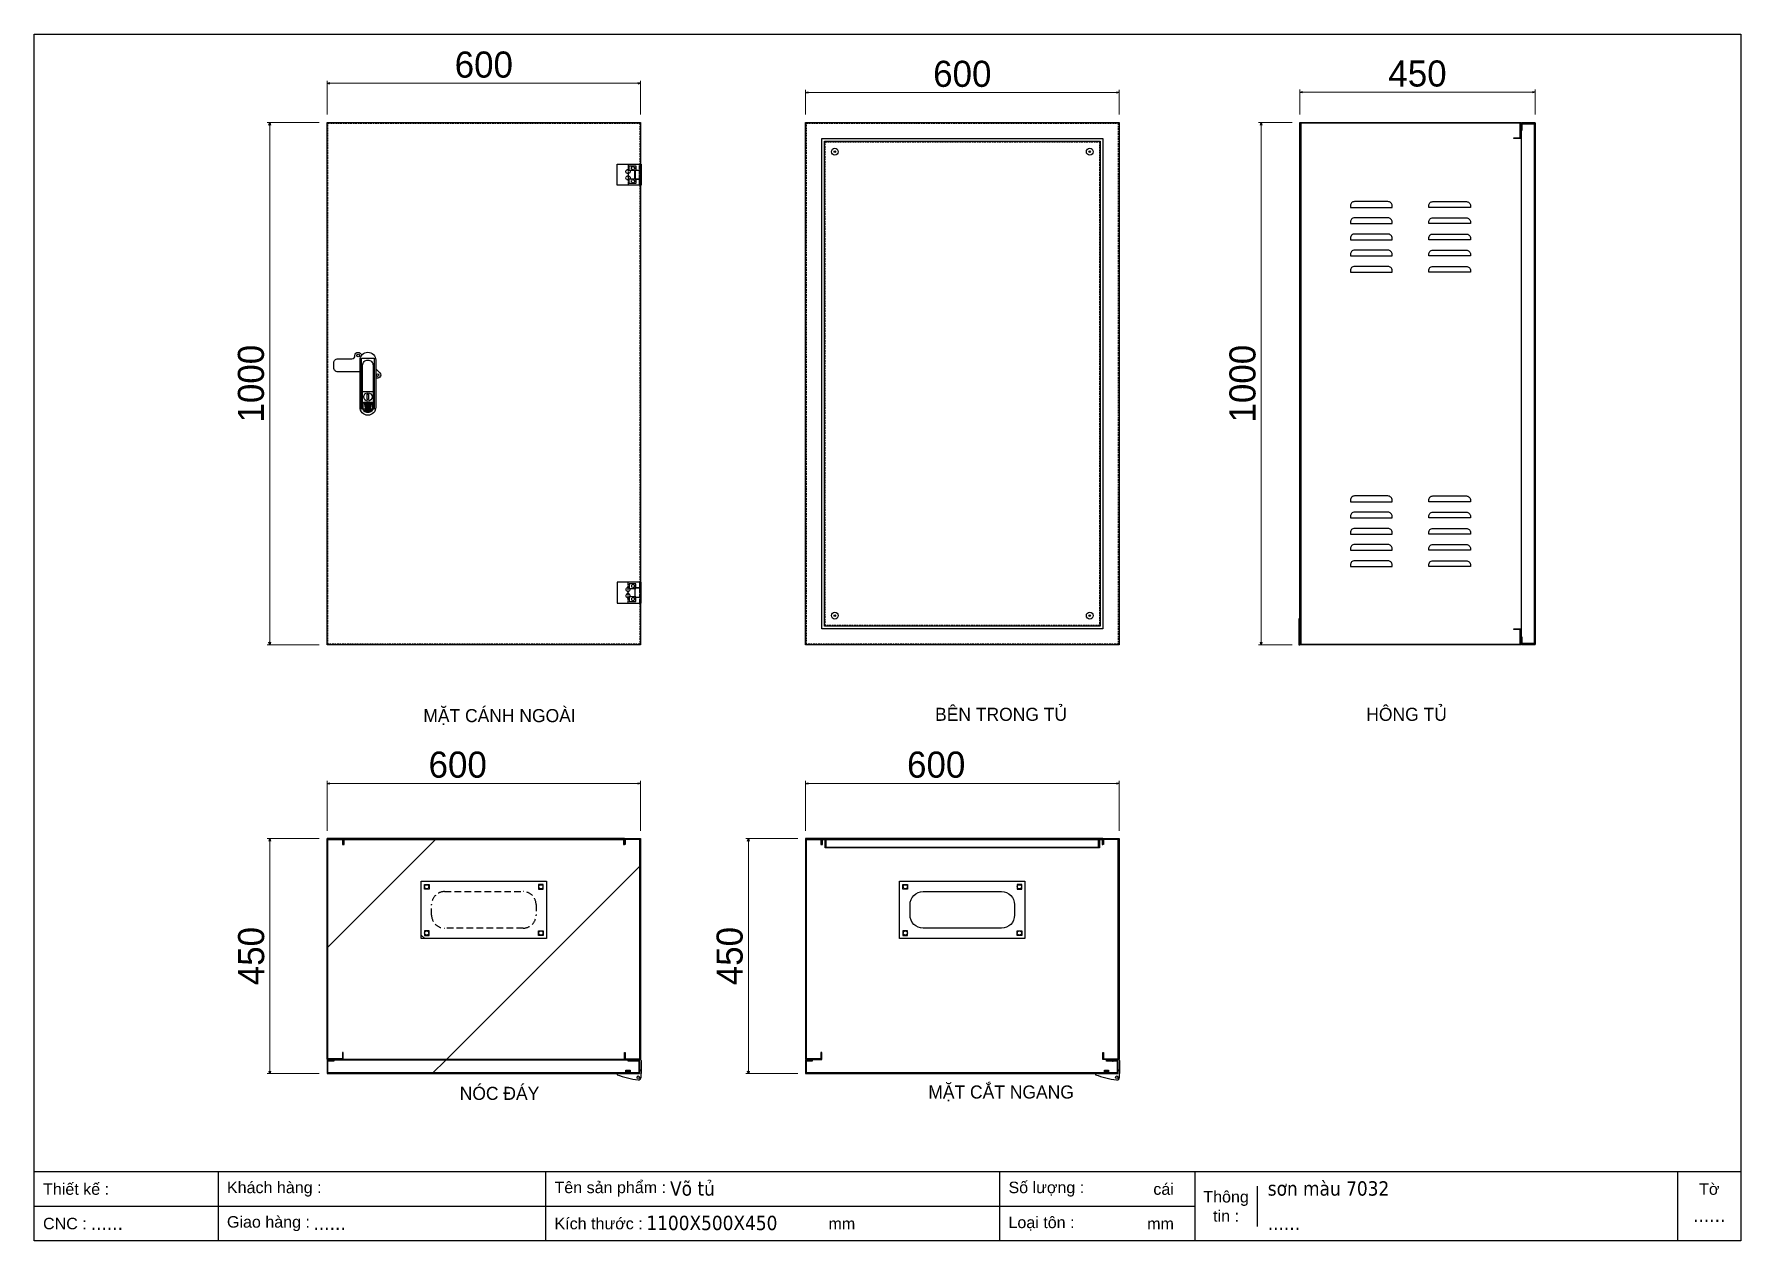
# Model space of a CAD drawing. Header units: millimetres. Extents: x 0 to 3267, y 0 to 2310.
import ezdxf
from ezdxf.enums import TextEntityAlignment as Align

# ---------------------------------------------------------------- set-up
doc = ezdxf.new("R2010")
doc.units = ezdxf.units.MM
doc.linetypes.add('HIDDEN2', pattern=[4.7625, 3.175, -1.5875])
doc.linetypes.add('HIDDENX2', pattern=[19.05, 12.7, -6.35])
doc.styles.add('Arial', font='arial.ttf')
doc.styles.add('Tahoma (Input Text)', font='tahoma.ttf')
doc.dimstyles.new('CNC', dxfattribs={"dimtxt": 50, "dimasz": 5, "dimexe": 5, "dimexo": 15, "dimgap": 10, "dimtad": 1, "dimdec": 0, "dimtxsty": 'Standard', "dimblk": 'OPEN30', "dimcen": 10, "dimclrd": 5, "dimclre": 5, "dimclrt": 3, "dimazin": 3, "dimtfac": 1, "dimtdec": 0, "dimtmove": 0, "dimatfit": 3, "dimldrblk": 'ARCHTICK', "dimlwd": 9, "dimlwe": 9})

# ---------------------------------------------------------------- blocks, each defined once
blk = doc.blocks.new('*D1')
at = {"color": 5, "lineweight": 9, "ltscale": 3, "transparency": 16777216}
for p, q in [((545.8, 2140.9), (445.9, 2140.9)), ((450.9, 2135.9), (450.9, 1145.9)), ((545.8, 1140.9), (445.9, 1140.9))]:
    blk.add_line(p, q, dxfattribs=at)
at = {"color": 0, "linetype": 'ByBlock', "lineweight": -2}
for p, q in [((449.5, 2135.9), (450.9, 2140.9)), ((450.9, 2140.9), (452.2, 2135.9)), ((450.9, 2140.9), (450.9, 2135.9)), ((450.9, 1140.9), (449.5, 1145.9)), ((452.2, 1145.9), (450.9, 1140.9)), ((450.9, 1140.9), (450.9, 1145.9))]:
    blk.add_line(p, q, dxfattribs=at)
at = {"layer": 'Defpoints', "color": 0, "ltscale": 3, "transparency": 16777216}
for p in [(560.8, 2140.9), (450.9, 1140.9), (560.8, 1140.9)]:
    blk.add_point(p, dxfattribs=at)
at = {"color": 3, "ltscale": 3, "transparency": 16777216, "insert": (415.3, 1640.9), "char_height": 50, "attachment_point": 5, "rotation": 90}
blk.add_mtext('1000', dxfattribs=at)
blk = doc.blocks.new('_ArchTick')
at = {"color": 0, "const_width": 0.15}
blk.add_lwpolyline([(-0.5, -0.5), (0.5, 0.5)], dxfattribs=at)
blk = doc.blocks.new('_Open30')
at = {"color": 0, "linetype": 'ByBlock', "lineweight": -2}
for p, q in [((-1, 0.27), (0, 0)), ((0, 0), (-1, -0.27)), ((0, 0), (-1, 0))]:
    blk.add_line(p, q, dxfattribs=at)
blk = doc.blocks.new('AB301-2-1')
at = {"linetype": 'Continuous'}
h = blk.add_hatch(dxfattribs=at)
h.set_pattern_fill('ACAD_ISO09W100', color=1, scale=0.2)
h.set_pattern_definition([(0, (-368.0181, 398.3814), (0, 1), [4.8, -0.6, 1.2, -0.6, 1.2, -0.6])])
h.paths.add_polyline_path([(-4.1, -88.5, 0.118404), (0, -89.5, 0.118404), (4.1, -88.5), (7, -72), (-7, -72)])
at = {"color": 1, "linetype": 'Continuous'}
for p, q in [((-10, -50.5), (10, -50.5)), ((-7, -72), (7, -72)), ((-7, -72), (-4.1, -88.5)), ((7, -72), (4.1, -88.5))]:
    blk.add_line(p, q, dxfattribs=at)
for points in [[(-15, -12.5), (-57.5, -12.5, -0.414214), (-65, -5), (-65, 5, -0.414214), (-57.5, 12.5), (-30.7, 12.5, 0.414214), (-24.7, 18.5), (-24.7, 18.7)], [(-24.7, 18.7, -0.198912), (-23, 23), (-23, 23, -0.414214), (-14.5, 23), (-11.3, 19.8)], [(15, -6.5), (23, -14.5, -0.414214), (23, -23), (23, -23, -0.381561), (15, -23.4, -0.381561)]]:
    blk.add_lwpolyline(points, format="xyb", dxfattribs=at)
for points in [[(0, 25), (0, 25, -0.414214), (15, 10), (15, -80.5, -0.414214), (0, -95.5), (0, -95.5, -0.414214), (-15, -80.5), (-15, 10, -0.414214)], [(0, 10, -0.414214), (10, 0), (10, -80.5, -0.414214), (0, -90.5, -0.414214), (-10, -80.5), (-10, 0, -0.414214)], [(9, -72.5), (9, -80.5, -0.414214), (0, -89.5, -0.414214), (-9, -80.5), (-9, -72.5, -0.414214), (-7, -70.5), (7, -70.5, -0.414214)]]:
    blk.add_lwpolyline(points, format="xyb", close=True, dxfattribs=at)
at = {"color": 2, "linetype": 'Continuous'}
blk.add_lwpolyline([(-12, 13.3), (12, 13.3), (12, -83.7), (-12, -83.7)], close=True, dxfattribs=at)
at = {"color": 1, "linetype": 'Continuous'}
blk.add_lwpolyline([(-1, -55.5), (1, -55.5), (1, -65.5), (-1, -65.5)], close=True, dxfattribs=at)
for centre, radius in [((-18.7, 18.7), 2.5), ((18.7, -18.7), 2.5), ((0, -60.5), 8)]:
    blk.add_circle(centre, radius, dxfattribs=at)
blk = doc.blocks.new('HL044-1.3-B')
h = blk.add_hatch()
h.set_pattern_fill('ANSI31', color=1, scale=0.3, style=0)
h.set_pattern_definition([(45, (-80982.31925, -42991.2648), (-0.673519209, 0.673519209), [])])
h.paths.add_polyline_path([(-15.5, 27), (-15.5, 24), (-9.5, 24), (-9.5, 27)])
at = {"color": 1}
for p, q in [((0, 0), (-43, 0)), ((-43, 0), (-43, -2)), ((-25, 6.5), (-25, 0)), ((-25, 6.5), (-19, 5.9)), ((-25, 5.5), (-19, 4.9)), ((-25, 4.5), (-19, 3.9)), ((-25, 3.5), (-19, 2.9)), ((-25, 2.5), (-19, 1.9)), ((-25, 1.5), (-19, 0.9)), ((-25, 0.5), (-19.7, 0)), ((-22, 24), (-22, 27)), ((-22, 27), (1, 27)), ((-1, 24), (-22, 24)), ((-19, 6.5), (-19, 0)), ((-15.5, 24), (-15.5, 27)), ((-9.5, 24), (-9.5, 27)), ((0, 23), (0, 0)), ((0, 7.5), (3, 7.5)), ((0, 6), (3, 6)), ((3, 25), (3, 0)), ((3, -6.5), (3, 0))]:
    blk.add_line(p, q, dxfattribs=at)
blk.add_lwpolyline([(-26, 6.5), (-18, 6.5), (-18, 0), (-26, 0)], close=True, dxfattribs=at)
blk.add_circle((-2.3, -7), 2.55, dxfattribs=at)
for centre, radius, start, end in [((-1, 23), 1, 0, 90), ((1, 25), 2, 0, 90), ((15.4, 147.7), 160.7, 248.6705, 263.5901), ((-2.5, -6.5), 5.5, 270, 0)]:
    blk.add_arc(centre, radius, start, end, dxfattribs=at)
blk = doc.blocks.new('*D2')
at = {"color": 5, "lineweight": 9, "ltscale": 3, "transparency": 16777216}
for p, q in [((545.8, 770.1), (446.2, 770.1)), ((451.2, 765.1), (451.2, 325.1)), ((545.8, 320.1), (446.2, 320.1))]:
    blk.add_line(p, q, dxfattribs=at)
at = {"color": 0, "linetype": 'ByBlock', "lineweight": -2}
for p, q in [((449.8, 765.1), (451.2, 770.1)), ((451.2, 770.1), (452.5, 765.1)), ((451.2, 770.1), (451.2, 765.1)), ((451.2, 320.1), (449.8, 325.1)), ((452.5, 325.1), (451.2, 320.1)), ((451.2, 320.1), (451.2, 325.1))]:
    blk.add_line(p, q, dxfattribs=at)
at = {"layer": 'Defpoints', "color": 0, "ltscale": 3, "transparency": 16777216}
for p in [(560.8, 770.1), (451.2, 320.1), (560.8, 320.1)]:
    blk.add_point(p, dxfattribs=at)
at = {"color": 3, "ltscale": 3, "transparency": 16777216, "insert": (415.7, 545.1), "char_height": 50, "attachment_point": 5, "rotation": 90}
blk.add_mtext('450', dxfattribs=at)
blk = doc.blocks.new('*D3')
at = {"color": 5, "lineweight": 9, "ltscale": 3, "transparency": 16777216}
for p, q in [((560.8, 785.1), (560.8, 880.8)), ((565.8, 875.8), (1155.8, 875.8)), ((1160.8, 785.1), (1160.8, 880.8))]:
    blk.add_line(p, q, dxfattribs=at)
at = {"color": 0, "linetype": 'ByBlock', "lineweight": -2}
for p, q in [((560.8, 875.8), (565.8, 877.1)), ((565.8, 874.4), (560.8, 875.8)), ((560.8, 875.8), (565.8, 875.8)), ((1155.8, 877.1), (1160.8, 875.8)), ((1160.8, 875.8), (1155.8, 874.4)), ((1160.8, 875.8), (1155.8, 875.8))]:
    blk.add_line(p, q, dxfattribs=at)
at = {"layer": 'Defpoints', "color": 0, "ltscale": 3, "transparency": 16777216}
for p in [(1160.8, 875.8), (560.8, 770.1), (1160.8, 770.1)]:
    blk.add_point(p, dxfattribs=at)
at = {"color": 3, "ltscale": 3, "transparency": 16777216, "insert": (810.8, 911.3), "char_height": 50, "attachment_point": 5}
blk.add_mtext('600', dxfattribs=at)
blk = doc.blocks.new('HL044-1.3-C')
at = {"color": 1, "linetype": 'HIDDEN2', "ltscale": 0.5}
for p, q in [((-25, 40), (-25, 0)), ((-3, 0), (-3, 40))]:
    blk.add_line(p, q, dxfattribs=at)
at = {"color": 1}
for p, q in [((-12, 29), (0, 29)), ((-12, 11), (-12, 29)), ((0, 11), (-12, 11)), ((-11, 28.5), (0, 28.5)), ((-11, 28.5), (-11, 11.5)), ((0, 11.5), (-11, 11.5))]:
    blk.add_line(p, q, dxfattribs=at)
blk.add_lwpolyline([(-46, 40), (0, 40), (0, 0), (-46, 0)], close=True, dxfattribs=at)
at = {"color": 1, "linetype": 'HIDDEN2', "ltscale": 0.5}
for centre, radius in [((-15.5, 32.5), 3), ((-25, 26), 4), ((-25, 14), 4), ((-15.5, 7.5), 3)]:
    blk.add_circle(centre, radius, dxfattribs=at)
blk = doc.blocks.new('*D4')
at = {"color": 5, "lineweight": 9, "ltscale": 3, "transparency": 16777216}
for p, q in [((2423, 2155.9), (2423, 2203.8)), ((2428, 2198.8), (2868, 2198.8)), ((2873, 2155.9), (2873, 2203.8))]:
    blk.add_line(p, q, dxfattribs=at)
at = {"color": 0, "linetype": 'ByBlock', "lineweight": -2}
for p, q in [((2423, 2198.8), (2428, 2200.1)), ((2428, 2197.5), (2423, 2198.8)), ((2423, 2198.8), (2428, 2198.8)), ((2868, 2200.1), (2873, 2198.8)), ((2873, 2198.8), (2868, 2197.5)), ((2873, 2198.8), (2868, 2198.8))]:
    blk.add_line(p, q, dxfattribs=at)
at = {"layer": 'Defpoints', "color": 0, "ltscale": 3, "transparency": 16777216}
for p in [(2873, 2198.8), (2423, 2140.9), (2873, 2140.9)]:
    blk.add_point(p, dxfattribs=at)
at = {"color": 3, "ltscale": 3, "transparency": 16777216, "insert": (2648, 2234.3), "char_height": 50, "attachment_point": 5}
blk.add_mtext('450', dxfattribs=at)
blk = doc.blocks.new('*D5')
at = {"color": 5, "lineweight": 9, "ltscale": 3, "transparency": 16777216}
for p, q in [((2408, 2140.9), (2343.8, 2140.9)), ((2348.8, 2135.9), (2348.8, 1145.9)), ((2408, 1140.9), (2343.8, 1140.9))]:
    blk.add_line(p, q, dxfattribs=at)
at = {"color": 0, "linetype": 'ByBlock', "lineweight": -2}
for p, q in [((2347.5, 2135.9), (2348.8, 2140.9)), ((2348.8, 2140.9), (2350.2, 2135.9)), ((2348.8, 2140.9), (2348.8, 2135.9)), ((2348.8, 1140.9), (2347.5, 1145.9)), ((2350.2, 1145.9), (2348.8, 1140.9)), ((2348.8, 1140.9), (2348.8, 1145.9))]:
    blk.add_line(p, q, dxfattribs=at)
at = {"layer": 'Defpoints', "color": 0, "ltscale": 3, "transparency": 16777216}
for p in [(2423, 2140.9), (2348.8, 1140.9), (2423, 1140.9)]:
    blk.add_point(p, dxfattribs=at)
at = {"color": 3, "ltscale": 3, "transparency": 16777216, "insert": (2313.3, 1640.9), "char_height": 50, "attachment_point": 5, "rotation": 90}
blk.add_mtext('1000', dxfattribs=at)
blk = doc.blocks.new('*D6')
at = {"color": 5, "lineweight": 9, "ltscale": 3, "transparency": 16777216}
for p, q in [((560.8, 2155.9), (560.8, 2220.9)), ((565.8, 2215.9), (1155.8, 2215.9)), ((1160.8, 2155.9), (1160.8, 2220.9))]:
    blk.add_line(p, q, dxfattribs=at)
at = {"color": 0, "linetype": 'ByBlock', "lineweight": -2}
for p, q in [((560.8, 2215.9), (565.8, 2217.2)), ((565.8, 2214.5), (560.8, 2215.9)), ((560.8, 2215.9), (565.8, 2215.9)), ((1155.8, 2217.2), (1160.8, 2215.9)), ((1160.8, 2215.9), (1155.8, 2214.5)), ((1160.8, 2215.9), (1155.8, 2215.9))]:
    blk.add_line(p, q, dxfattribs=at)
at = {"layer": 'Defpoints', "color": 0, "ltscale": 3, "transparency": 16777216}
for p in [(1160.8, 2215.9), (560.8, 2140.9), (1160.8, 2140.9)]:
    blk.add_point(p, dxfattribs=at)
at = {"color": 3, "ltscale": 3, "transparency": 16777216, "insert": (860.8, 2251.4), "char_height": 50, "attachment_point": 5}
blk.add_mtext('600', dxfattribs=at)
blk = doc.blocks.new('*D7')
at = {"color": 5, "lineweight": 9, "ltscale": 3, "transparency": 16777216}
for p, q in [((1476.7, 2155.9), (1476.7, 2203.2)), ((1481.7, 2198.2), (2071.7, 2198.2)), ((2076.7, 2155.9), (2076.7, 2203.2))]:
    blk.add_line(p, q, dxfattribs=at)
at = {"color": 0, "linetype": 'ByBlock', "lineweight": -2}
for p, q in [((1476.7, 2198.2), (1481.7, 2199.5)), ((1481.7, 2196.8), (1476.7, 2198.2)), ((1476.7, 2198.2), (1481.7, 2198.2)), ((2071.7, 2199.5), (2076.7, 2198.2)), ((2076.7, 2198.2), (2071.7, 2196.8)), ((2076.7, 2198.2), (2071.7, 2198.2))]:
    blk.add_line(p, q, dxfattribs=at)
at = {"layer": 'Defpoints', "color": 0, "ltscale": 3, "transparency": 16777216}
for p in [(2076.7, 2198.2), (1476.7, 2140.9), (2076.7, 2140.9)]:
    blk.add_point(p, dxfattribs=at)
at = {"color": 3, "ltscale": 3, "transparency": 16777216, "insert": (1776.7, 2233.7), "char_height": 50, "attachment_point": 5}
blk.add_mtext('600', dxfattribs=at)
blk = doc.blocks.new('*D8')
at = {"color": 5, "lineweight": 9, "ltscale": 3, "transparency": 16777216}
for p, q in [((1461.7, 770.1), (1362.2, 770.1)), ((1367.2, 765.1), (1367.2, 325.1)), ((1461.7, 320.1), (1362.2, 320.1))]:
    blk.add_line(p, q, dxfattribs=at)
at = {"color": 0, "linetype": 'ByBlock', "lineweight": -2}
for p, q in [((1365.8, 765.1), (1367.2, 770.1)), ((1367.2, 770.1), (1368.5, 765.1)), ((1367.2, 770.1), (1367.2, 765.1)), ((1367.2, 320.1), (1365.8, 325.1)), ((1368.5, 325.1), (1367.2, 320.1)), ((1367.2, 320.1), (1367.2, 325.1))]:
    blk.add_line(p, q, dxfattribs=at)
at = {"layer": 'Defpoints', "color": 0, "ltscale": 3, "transparency": 16777216}
for p in [(1476.7, 770.1), (1367.2, 320.1), (1476.7, 320.1)]:
    blk.add_point(p, dxfattribs=at)
at = {"color": 3, "ltscale": 3, "transparency": 16777216, "insert": (1331.6, 545.1), "char_height": 50, "attachment_point": 5, "rotation": 90}
blk.add_mtext('450', dxfattribs=at)
blk = doc.blocks.new('*D9')
at = {"color": 5, "lineweight": 9, "ltscale": 3, "transparency": 16777216}
for p, q in [((1476.7, 785.1), (1476.7, 880.8)), ((1481.7, 875.8), (2071.7, 875.8)), ((2076.7, 785.1), (2076.7, 880.8))]:
    blk.add_line(p, q, dxfattribs=at)
at = {"color": 0, "linetype": 'ByBlock', "lineweight": -2}
for p, q in [((1476.7, 875.8), (1481.7, 877.1)), ((1481.7, 874.4), (1476.7, 875.8)), ((1476.7, 875.8), (1481.7, 875.8)), ((2071.7, 877.1), (2076.7, 875.8)), ((2076.7, 875.8), (2071.7, 874.4)), ((2076.7, 875.8), (2071.7, 875.8))]:
    blk.add_line(p, q, dxfattribs=at)
at = {"layer": 'Defpoints', "color": 0, "ltscale": 3, "transparency": 16777216}
for p in [(2076.7, 875.8), (1476.7, 770.1), (2076.7, 770.1)]:
    blk.add_point(p, dxfattribs=at)
at = {"color": 3, "ltscale": 3, "transparency": 16777216, "insert": (1726.7, 911.3), "char_height": 50, "attachment_point": 5}
blk.add_mtext('600', dxfattribs=at)
blk = doc.blocks.new('khungtenAsean2')
at = {"color": 7}
for p, q in [((2970, -1980), (0, -1980)), ((320, -1980), (320, -2100)), ((890, -1980), (890, -2100)), ((1680, -1980), (1680, -2100)), ((2020, -1980), (2020, -2100)), ((2860, -1980), (2860, -2100)), ((2128.3, -2005), (2128.3, -2075)), ((2020, -2040), (0, -2040))]:
    blk.add_line(p, q, dxfattribs=at)
blk.add_lwpolyline([(0, 0), (2970, 0), (2970, -2100), (0, -2100)], close=True, dxfattribs=at)
at = {"color": 2, "char_height": 20, "style": 'Arial'}
for s, insert, width, attachment_point in [('  Thiết kế :', (0, -2010), 917.634, 4), ('  Khách hàng :', (320, -2010), 917.634, 4), ('  Tên sản phẩm :', (890, -2010), 917.634, 4), ('  Số lượng :', (1680, -2010), 917.634, 4), ('cái', (1947.6, -2010), 917.634, 4), ('Thông\\Ptin :', (2074.2, -2040), 108.311, 5), ('Tờ', (2915, -2010), 110, 5), ('  CNC :', (0, -2070), 917.634, 4), ('  Giao hàng :', (320, -2070), 917.634, 4), ('  Kích thước :', (890, -2070), 917.634, 4), ('mm', (1382.3, -2070), 917.634, 4), ('  Loại tôn :', (1680, -2070), 917.634, 4), ('mm', (1936.9, -2070), 917.634, 4)]:
    blk.add_mtext(s, dxfattribs=dict(at, insert=insert, width=width, attachment_point=attachment_point))
at = {"color": 1, "style": 'Tahoma (Input Text)', "flags": 8}
for tag, p in [('#01', (137.1, -2021.3)), ('#03', (506.6, -2019.3)), ('#05', (1106.6, -2021.3)), ('#07', (1834.7, -2021.3)), ('#09', (2146.7, -2021.3)), ('#02', (98.5, -2081.3)), ('#04', (486.1, -2081.3)), ('#06', (1065.3, -2081.3)), ('#08', (1817.4, -2081.3)), ('#10', (2146.7, -2081.3))]:
    blk.add_attdef(tag, p, '', height=25, dxfattribs=at)
blk.add_attdef('#11', text='', height=25, dxfattribs=at).set_placement((2915, -2067.3), align=Align.CENTER)

msp = doc.modelspace()

# ---------------------------------------------------------------- hatches: boundary and pattern name
at = {"ltscale": 3}
h = msp.add_hatch(dxfattribs=at)
h.set_pattern_fill('ANSI31', color=256, scale=50, style=0)
h.set_pattern_definition([(45, (0, 0), (-220.97, 220.97), [])])
h.paths.add_polyline_path([(560.8, 770.1), (1160.8, 770.1), (1160.8, 347.1), (560.8, 347.1)])
h.paths.add_polyline_path([(980.8, 578.6), (980.8, 688.6), (740.8, 688.6), (740.8, 578.6)], flags=16)
h = msp.add_hatch(dxfattribs=at)
h.set_pattern_fill('ANSI31', color=256, scale=50, angle=135, style=0)
h.set_pattern_definition([(315, (1767.77, -1767.77), (220.97, 220.97), [])])
h.paths.add_polyline_path([(740.8, 688.6), (980.8, 688.6), (980.8, 578.6), (740.8, 578.6)])
h.paths.add_polyline_path([(756, 593.8), (747, 593.8), (747, 584.8), (756, 584.8)], flags=16)
h.paths.add_polyline_path([(965.5, 593.8), (974.5, 593.8), (974.5, 584.8), (965.5, 584.8)], flags=16)
h.paths.add_polyline_path([(965.5, 673.3), (965.5, 682.3), (974.5, 682.3), (974.5, 673.3)], flags=16)
h.paths.add_polyline_path([(756, 673.3), (756, 682.3), (747, 682.3), (747, 673.3)], flags=16)
h = msp.add_hatch(dxfattribs=at)
h.set_pattern_fill('ANSI31', color=256, scale=50, angle=90, style=0)
h.set_pattern_definition([(225, (0, 0), (220.97, -220.97), [])])
h.paths.add_polyline_path([(1158.8, 346.1), (560.8, 346.1), (560.8, 320.1), (1158.8, 320.1)])

# ---------------------------------------------------------------- linework, layer by layer
at = {"color": 7}
for points in [[(560.8, 2140.9), (1160.8, 2140.9), (1160.8, 1140.9), (560.8, 1140.9)], [(1476.7, 2140.9), (2076.7, 2140.9), (2076.7, 1140.9), (1476.7, 1140.9)], [(2832.5, 2111.4), (2844.5, 2111.4), (2844.5, 2139.4), (2424.5, 2139.4), (2424.5, 1142.4), (2844.5, 1142.4), (2844.5, 1170.4), (2832.5, 1170.4), (2832.5, 1171.9), (2846, 1171.9), (2846, 1140.9), (2423, 1140.9), (2423, 2140.9), (2846, 2140.9), (2846, 2109.9), (2832.5, 2109.9)], [(2848.5, 2126.4), (2848.5, 2138.4), (2871.5, 2138.4), (2871.5, 1143.4), (2848.5, 1143.4), (2848.5, 1155.4), (2847, 1155.4), (2847, 1141.9), (2873, 1141.9), (2873, 2139.9), (2847, 2139.9), (2847, 2126.4)], [(1507.7, 2109.9), (2045.7, 2109.9), (2045.7, 1171.9), (1507.7, 1171.9)], [(590.3, 360.6), (590.3, 348.6), (562.3, 348.6), (562.3, 768.6), (590.3, 768.6), (590.3, 758.6), (591.8, 758.6), (591.8, 770.1), (560.8, 770.1), (560.8, 347.1), (591.8, 347.1), (591.8, 360.6)], [(593.3, 758.6), (593.3, 768.6), (1128.3, 768.6), (1128.3, 758.6), (1129.8, 758.6), (1129.8, 770.1), (591.8, 770.1), (591.8, 758.6)], [(1131.3, 360.6), (1131.3, 348.6), (1159.3, 348.6), (1159.3, 768.6), (1131.3, 768.6), (1131.3, 758.6), (1129.8, 758.6), (1129.8, 770.1), (1160.8, 770.1), (1160.8, 347.1), (1129.8, 347.1), (1129.8, 360.6)], [(1506.2, 360.6), (1506.2, 348.6), (1478.2, 348.6), (1478.2, 768.6), (1506.2, 768.6), (1506.2, 758.6), (1507.7, 758.6), (1507.7, 770.1), (1476.7, 770.1), (1476.7, 347.1), (1507.7, 347.1), (1507.7, 360.6)], [(1509.2, 758.6), (1509.2, 768.6), (2044.2, 768.6), (2044.2, 758.6), (2045.7, 758.6), (2045.7, 770.1), (1507.7, 770.1), (1507.7, 758.6)], [(2047.2, 360.6), (2047.2, 348.6), (2075.2, 348.6), (2075.2, 768.6), (2047.2, 768.6), (2047.2, 758.6), (2045.7, 758.6), (2045.7, 770.1), (2076.7, 770.1), (2076.7, 347.1), (2045.7, 347.1), (2045.7, 360.6)], [(740.8, 688.6), (980.8, 688.6), (980.8, 578.6), (740.8, 578.6)], [(1656.7, 688.6), (1896.7, 688.6), (1896.7, 578.6), (1656.7, 578.6)], [(1145.3, 344.6), (1157.3, 344.6), (1157.3, 321.6), (562.3, 321.6), (562.3, 344.6), (574.3, 344.6), (574.3, 346.1), (560.8, 346.1), (560.8, 320.1), (1158.8, 320.1), (1158.8, 346.1), (1145.3, 346.1)], [(2061.2, 344.6), (2073.2, 344.6), (2073.2, 321.6), (1478.2, 321.6), (1478.2, 344.6), (1490.2, 344.6), (1490.2, 346.1), (1476.7, 346.1), (1476.7, 320.1), (2074.7, 320.1), (2074.7, 346.1), (2061.2, 346.1)]]:
    msp.add_lwpolyline(points, close=True, dxfattribs=at)
at = {"color": 7, "linetype": 'HIDDEN2'}
for points in [[(562.3, 2139.4), (1159.3, 2139.4), (1159.3, 1142.4), (562.3, 1142.4)], [(1478.2, 2139.4), (2075.2, 2139.4), (2075.2, 1142.4), (1478.2, 1142.4)]]:
    msp.add_lwpolyline(points, close=True, dxfattribs=at)
at = {"ltscale": 3}
for points in [[(2847, 2139.9), (2873, 2139.9), (2873, 1141.9), (2847, 1141.9)], [(560.8, 770.1), (1160.8, 770.1), (1160.8, 347.1), (560.8, 347.1)], [(1158.8, 346.1), (560.8, 346.1), (560.8, 320.1), (1158.8, 320.1)]]:
    msp.add_lwpolyline(points, close=True, dxfattribs=at)
at = {"color": 1}
for points in [[(1512.7, 2104.9), (2040.7, 2104.9), (2040.7, 1176.9), (1512.7, 1176.9)], [(1515.7, 768.6), (1515.7, 753.6), (2037.7, 753.6), (2037.7, 768.6), (2039.2, 768.6), (2039.2, 752.1), (1514.2, 752.1), (1514.2, 768.6)]]:
    msp.add_lwpolyline(points, close=True, dxfattribs=at)
at = {"color": 1, "linetype": 'HIDDEN2'}
msp.add_lwpolyline([(1513.9, 2103.7), (2039.5, 2103.7), (2039.5, 1178.1), (1513.9, 1178.1)], close=True, dxfattribs=at)
at = {"color": 2}
for points in [[(1138.8, 2057.9), (1151.8, 2057.9), (1151.8, 2048.9), (1138.8, 2048.9)], [(1138.8, 2032.9), (1151.8, 2032.9), (1151.8, 2023.9), (1138.8, 2023.9)], [(1138.8, 1248.9), (1151.8, 1248.9), (1151.8, 1257.9), (1138.8, 1257.9)], [(1138.8, 1223.9), (1151.8, 1223.9), (1151.8, 1232.9), (1138.8, 1232.9)], [(756, 673.3), (747, 673.3), (747, 682.3), (756, 682.3)], [(965.5, 673.3), (974.5, 673.3), (974.5, 682.3), (965.5, 682.3)], [(1672, 673.3), (1663, 673.3), (1663, 682.3), (1672, 682.3)], [(1881.5, 673.3), (1890.5, 673.3), (1890.5, 682.3), (1881.5, 682.3)], [(756, 593.8), (747, 593.8), (747, 584.8), (756, 584.8)], [(965.5, 593.8), (974.5, 593.8), (974.5, 584.8), (965.5, 584.8)], [(1672, 593.8), (1663, 593.8), (1663, 584.8), (1672, 584.8)], [(1881.5, 593.8), (1890.5, 593.8), (1890.5, 584.8), (1881.5, 584.8)]]:
    msp.add_lwpolyline(points, close=True, dxfattribs=at)
for points in [[(2591.5, 1989.4), (2527.5, 1989.4, 0.414214), (2519.5, 1981.4), (2519.5, 1978.4), (2599.5, 1978.4), (2599.5, 1981.4, 0.414214)], [(2677.5, 1989.4), (2741.5, 1989.4, -0.414214), (2749.5, 1981.4), (2749.5, 1978.4), (2669.5, 1978.4), (2669.5, 1981.4, -0.414214)], [(2591.5, 1958.4), (2527.5, 1958.4, 0.414214), (2519.5, 1950.4), (2519.5, 1947.4), (2599.5, 1947.4), (2599.5, 1950.4, 0.414214)], [(2677.5, 1958.4), (2741.5, 1958.4, -0.414214), (2749.5, 1950.4), (2749.5, 1947.4), (2669.5, 1947.4), (2669.5, 1950.4, -0.414214)], [(2591.5, 1927.4), (2527.5, 1927.4, 0.414214), (2519.5, 1919.4), (2519.5, 1916.4), (2599.5, 1916.4), (2599.5, 1919.4, 0.414214)], [(2591.5, 1896.4), (2527.5, 1896.4, 0.414214), (2519.5, 1888.4), (2519.5, 1885.4), (2599.5, 1885.4), (2599.5, 1888.4, 0.414214)], [(2677.5, 1927.4), (2741.5, 1927.4, -0.414214), (2749.5, 1919.4), (2749.5, 1916.4), (2669.5, 1916.4), (2669.5, 1919.4, -0.414214)], [(2677.5, 1896.4), (2741.5, 1896.4, -0.414214), (2749.5, 1888.4), (2749.5, 1885.4), (2669.5, 1885.4), (2669.5, 1888.4, -0.414214)], [(2591.5, 1865.4), (2527.5, 1865.4, 0.414214), (2519.5, 1857.4), (2519.5, 1854.4), (2599.5, 1854.4), (2599.5, 1857.4, 0.414214)], [(2677.5, 1865.4), (2741.5, 1865.4, -0.414214), (2749.5, 1857.4), (2749.5, 1854.4), (2669.5, 1854.4), (2669.5, 1857.4, -0.414214)], [(2591.5, 1425.9), (2527.5, 1425.9, 0.414214), (2519.5, 1417.9), (2519.5, 1414.9), (2599.5, 1414.9), (2599.5, 1417.9, 0.414214)], [(2677.5, 1425.9), (2741.5, 1425.9, -0.414214), (2749.5, 1417.9), (2749.5, 1414.9), (2669.5, 1414.9), (2669.5, 1417.9, -0.414214)], [(2591.5, 1394.9), (2527.5, 1394.9, 0.414214), (2519.5, 1386.9), (2519.5, 1383.9), (2599.5, 1383.9), (2599.5, 1386.9, 0.414214)], [(2677.5, 1394.9), (2741.5, 1394.9, -0.414214), (2749.5, 1386.9), (2749.5, 1383.9), (2669.5, 1383.9), (2669.5, 1386.9, -0.414214)], [(2591.5, 1363.9), (2527.5, 1363.9, 0.414214), (2519.5, 1355.9), (2519.5, 1352.9), (2599.5, 1352.9), (2599.5, 1355.9, 0.414214)], [(2677.5, 1363.9), (2741.5, 1363.9, -0.414214), (2749.5, 1355.9), (2749.5, 1352.9), (2669.5, 1352.9), (2669.5, 1355.9, -0.414214)], [(2591.5, 1332.9), (2527.5, 1332.9, 0.414214), (2519.5, 1324.9), (2519.5, 1321.9), (2599.5, 1321.9), (2599.5, 1324.9, 0.414214)], [(2677.5, 1332.9), (2741.5, 1332.9, -0.414214), (2749.5, 1324.9), (2749.5, 1321.9), (2669.5, 1321.9), (2669.5, 1324.9, -0.414214)], [(2591.5, 1301.9), (2527.5, 1301.9, 0.414214), (2519.5, 1293.9), (2519.5, 1290.9), (2599.5, 1290.9), (2599.5, 1293.9, 0.414214)], [(2677.5, 1301.9), (2741.5, 1301.9, -0.414214), (2749.5, 1293.9), (2749.5, 1290.9), (2669.5, 1290.9), (2669.5, 1293.9, -0.414214)], [(1701.7, 668.6), (1851.7, 668.6, -0.414214), (1876.7, 643.6), (1876.7, 623.6, -0.414214), (1851.7, 598.6), (1701.7, 598.6, -0.414214), (1676.7, 623.6), (1676.7, 643.6, -0.414214)]]:
    msp.add_lwpolyline(points, format="xyb", close=True, dxfattribs=at)
at = {"color": 8}
msp.add_lwpolyline([(2421, 1190.9), (2421, 1140.9), (2423, 1140.9), (2423, 1190.9)], close=True, dxfattribs=at)
at = {"color": 2, "linetype": 'HIDDENX2'}
msp.add_lwpolyline([(785.8, 668.6), (935.8, 668.6, -0.414214), (960.8, 643.6), (960.8, 623.6, -0.414214), (935.8, 598.6), (785.8, 598.6, -0.414214), (760.8, 623.6), (760.8, 643.6, -0.414214)], format="xyb", close=True, dxfattribs=at)
at = {"color": 2, "ltscale": 3}
for centre in [(1532.7, 2084.9), (2020.7, 2084.9), (1532.7, 1196.9), (2020.7, 1196.9)]:
    msp.add_circle(centre, 6.5, dxfattribs=at)
at = {"color": 2}
for centre in [(1532.7, 2084.9), (2020.7, 2084.9), (1532.7, 1196.9), (2020.7, 1196.9)]:
    msp.add_circle(centre, 1.5, dxfattribs=at)
at = {"color": 7}
for centre in [(751.5, 677.8), (970, 677.8), (1667.5, 677.8), (1886, 677.8), (751.5, 589.3), (970, 589.3), (1667.5, 589.3), (1886, 589.3)]:
    msp.add_circle(centre, 4, dxfattribs=at)

# ---------------------------------------------------------------- block references
ref = msp.add_blockref('khungtenAsean2', (0, 2310), dxfattribs=dict(at, xscale=1.10000000000582, yscale=1.10000000000582, zscale=1.10000000000582))
ref.add_attrib('#11', '......', dxfattribs={"color": 1, "height": 27.5, "style": 'Tahoma (Input Text)'}).set_placement((3206.5, 35.9), align=Align.CENTER)
ref.add_attrib('#09', 'sơn màu 7032', (2361.4, 86.6), dxfattribs={"color": 1, "height": 27.5, "style": 'Tahoma (Input Text)'})
ref.add_attrib('#10', '......', (2361.4, 20.6), dxfattribs={"color": 1, "height": 27.5, "style": 'Tahoma (Input Text)'})
ref.add_attrib('#06', '1100X500X450', (1171.9, 20.6), dxfattribs={"color": 1, "height": 27.5, "style": 'Tahoma (Input Text)'})
ref.add_attrib('#05', 'Võ tủ', (1217.3, 86.6), dxfattribs={"color": 1, "height": 27.5, "style": 'Tahoma (Input Text)'})
ref.add_attrib('#04', '......', (534.7, 20.6), dxfattribs={"color": 1, "height": 27.5, "style": 'Tahoma (Input Text)'})
ref.add_attrib('#02', '......', (108.3, 20.6), dxfattribs={"color": 1, "height": 27.5, "style": 'Tahoma (Input Text)'})
for name, p in [('HL044-1.3-C', (1161.8, 2020.9)), ('AB301-2-1', (638.8, 1676.1)), ('HL044-1.3-B', (1158.8, 320.1)), ('HL044-1.3-B', (2074.7, 320.1))]:
    msp.add_blockref(name, p, dxfattribs=at)
at = {"color": 7, "xscale": -1, "rotation": 180}
msp.add_blockref('HL044-1.3-C', (1161.8, 1260.9), dxfattribs=at)

# ---------------------------------------------------------------- texts
at = {"color": 2, "char_height": 25, "width": 1072, "attachment_point": 5}
for s, insert in [('MẶT CÁNH NGOÀI', (890.8, 1002.7)), ('BÊN TRONG TỦ', (1850.9, 1007.8)), ('HÔNG TỦ', (2627.1, 1007.8)), ('NÓC ĐÁY', (890.8, 282.2)), ('MẶT CẮT NGANG', (1850.9, 282.2))]:
    msp.add_mtext(s, dxfattribs=dict(at, insert=insert))

# ---------------------------------------------------------------- dimensions: what is measured, and where the dimension line sits
at = {"ltscale": 3}
for base, p1, p2, picture, middle in [((1160.8, 2215.9), (560.8, 2140.9), (1160.8, 2140.9), '*D6', (860.8, 2251.4)), ((2076.7, 2198.2), (1476.7, 2140.9), (2076.7, 2140.9), '*D7', (1776.7, 2233.7)), ((2873, 2198.8), (2423, 2140.9), (2873, 2140.9), '*D4', (2648, 2234.3))]:
    dim = msp.add_linear_dim(base=base, p1=p1, p2=p2, dimstyle='CNC', dxfattribs=at)
    dim.commit()
    dim.dimension.update_dxf_attribs({"geometry": picture, "text_midpoint": middle})
for base, p1, p2, picture, middle in [((450.9, 1140.9), (560.8, 2140.9), (560.8, 1140.9), '*D1', (415.3, 1640.9)), ((2348.8, 1140.9), (2423, 2140.9), (2423, 1140.9), '*D5', (2313.3, 1640.9))]:
    dim = msp.add_linear_dim(base=base, p1=p1, p2=p2, angle=90, dimstyle='CNC', dxfattribs=at)
    dim.commit()
    dim.dimension.update_dxf_attribs({"geometry": picture, "text_midpoint": middle})
for base, p1, p2, picture, middle in [((1160.8, 875.8), (560.8, 770.1), (1160.8, 770.1), '*D3', (810.8, 875.8)), ((2076.7, 875.8), (1476.7, 770.1), (2076.7, 770.1), '*D9', (1726.7, 875.8))]:
    dim = msp.add_linear_dim(base=base, p1=p1, p2=p2, dimstyle='CNC', dxfattribs=at)
    dim.commit()
    dim.dimension.update_dxf_attribs({"geometry": picture, "text_midpoint": middle, "dimtype": 160})
for base, p1, p2, picture, middle in [((451.2, 320.1), (560.8, 770.1), (560.8, 320.1), '*D2', (451.2, 545.1)), ((1367.2, 320.1), (1476.7, 770.1), (1476.7, 320.1), '*D8', (1367.2, 545.1))]:
    dim = msp.add_linear_dim(base=base, p1=p1, p2=p2, angle=90, dimstyle='CNC', dxfattribs=at)
    dim.commit()
    dim.dimension.update_dxf_attribs({"geometry": picture, "text_midpoint": middle, "dimtype": 160})

doc.saveas('drawing.dxf')
